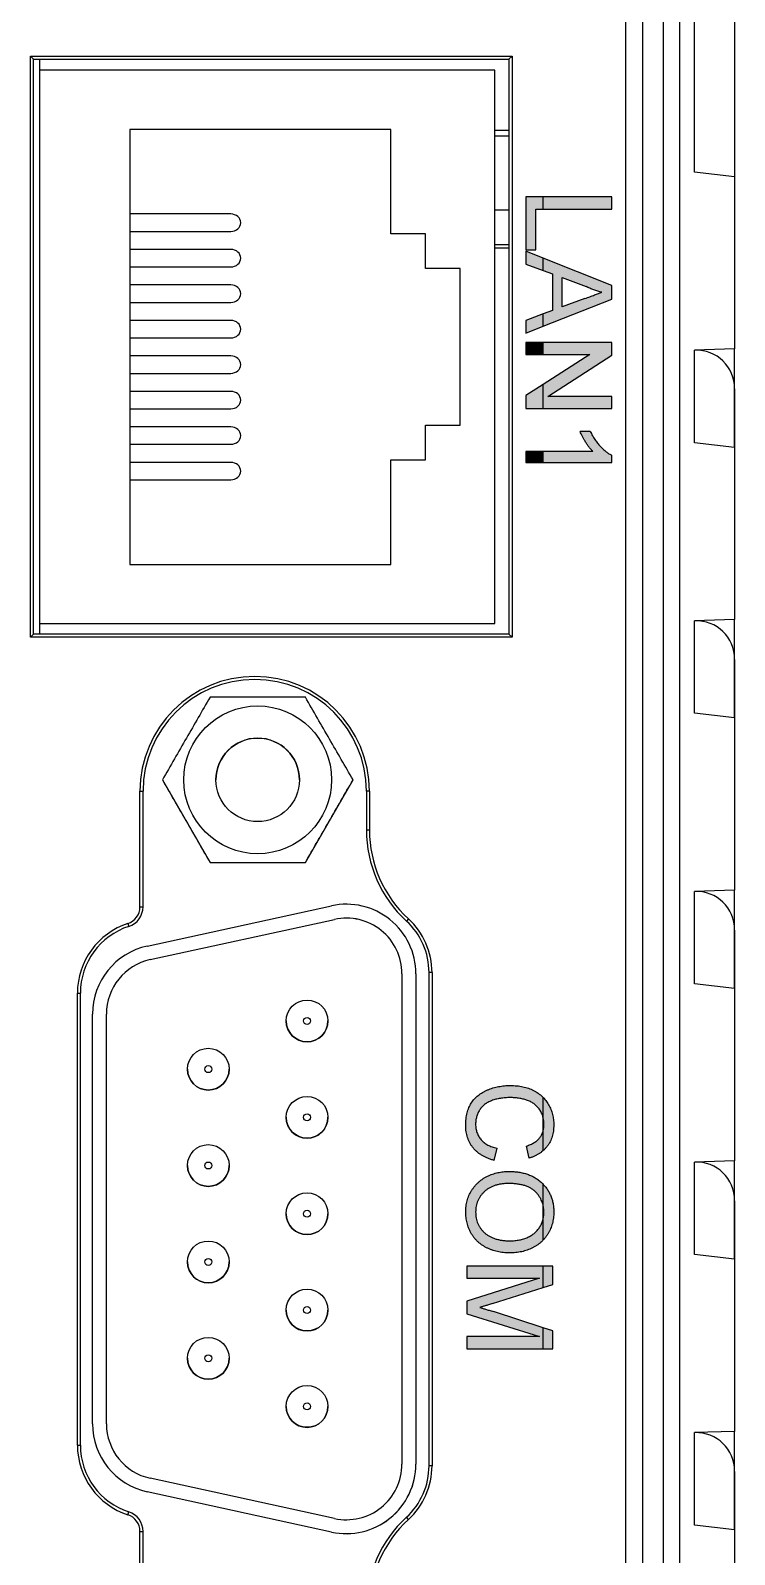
# Model space of a CAD drawing. Extents: x 322 to 1472, y 144 to 807.
# Drawn here: x 800.7 to 820.95, y 515.39 to 559.2 of the extents above; entities that cross this region are included whole.
import ezdxf

# ---------------------------------------------------------------- set-up
doc = ezdxf.new("R2010")
doc.units = 0
doc.header["$LTSCALE"] = 2
doc.layers.get('0').update_dxf_attribs({"linetype": 'CONTINUOUS'})
doc.layers.add('DIM', color=7, linetype='CONTINUOUS')

msp = doc.modelspace()

# ---------------------------------------------------------------- hatches: boundary and pattern name
at = {"layer": 'DIM'}
for points in [[(815.236, 552.893), (815.236, 554.064), (815.451, 554.064), (815.451, 554.412), (814.951, 554.412), (814.951, 552.893)], [(815.451, 554.412), (815.451, 554.064), (817.42, 554.064), (817.42, 554.412)], [(814.951, 552.851), (814.951, 552.481), (815.451, 552.296), (815.451, 552.652)], [(815.451, 550.695), (815.451, 551.051), (814.951, 550.866), (814.951, 550.497)], [(814.951, 550.233), (814.951, 549.885), (815.451, 549.885), (815.451, 550.233)], [(817.42, 548.682), (815.577, 548.682), (817.42, 549.865), (817.42, 550.233), (815.451, 550.233), (815.451, 549.885), (816.793, 549.885), (815.451, 549.023), (815.451, 548.334), (817.42, 548.334)], [(815.451, 548.334), (815.451, 549.023), (814.951, 548.702), (814.951, 548.334)], [(815.451, 546.782), (815.451, 547.099), (814.951, 547.099), (814.951, 546.782)], [(815.451, 523.682), (815.451, 523.072), (815.72, 523.158), (815.72, 523.682)], [(815.451, 521.913), (815.451, 521.307), (815.72, 521.307), (815.72, 521.827)]]:
    msp.add_hatch(color=256, dxfattribs=at).paths.add_polyline_path(points, flags=0)
h = msp.add_hatch(color=256, dxfattribs=at)
h.paths.add_polyline_path([(815.451, 551.051), (815.451, 550.695), (817.42, 551.477), (817.42, 551.87), (815.451, 552.652), (815.451, 552.296), (815.711, 552.2), (815.711, 551.147)], flags=0)
edge = h.paths.add_edge_path(flags=0)
edge.add_spline(control_points=[(816.679, 551.842), (816.716, 551.824), (816.789, 551.787), (816.903, 551.742), (817.018, 551.702), (817.096, 551.683), (817.135, 551.674)], knot_values=[0, 0, 0, 0, 0.253641, 0.504392, 0.752706, 1, 1, 1, 1], weights=[1, 1, 1, 1, 1, 1, 1], degree=3, periodic=0)
edge.add_spline(control_points=[(817.135, 551.674), (817.119, 551.668), (817.086, 551.656), (817.035, 551.636), (816.98, 551.616), (816.921, 551.595), (816.858, 551.571), (816.79, 551.546), (816.719, 551.519), (816.67, 551.501), (816.645, 551.492)], knot_values=[0, 0, 0, 0, 0.096605, 0.200731, 0.313492, 0.434329, 0.563574, 0.700567, 0.846852, 1, 1, 1, 1], weights=[1, 1, 1, 1, 1, 1, 1, 1, 1, 1, 1], degree=3, periodic=0)
edge.add_line((816.645, 551.492), (815.995, 551.252))
edge.add_line((815.995, 551.252), (815.995, 552.095))
edge.add_line((815.995, 552.095), (816.679, 551.842))
h = msp.add_hatch(color=256, dxfattribs=at)
edge = h.paths.add_edge_path(flags=0)
edge.add_line((816.803, 547.669), (816.511, 547.669))
edge.add_spline(control_points=[(816.511, 547.669), (816.52, 547.646), (816.54, 547.598), (816.576, 547.525), (816.619, 547.448), (816.666, 547.369), (816.717, 547.291), (816.769, 547.219), (816.821, 547.155), (816.857, 547.117), (816.875, 547.099)], knot_values=[0, 0, 0, 0, 0.109838, 0.228902, 0.358475, 0.497442, 0.637257, 0.767906, 0.88833, 1, 1, 1, 1], weights=[1, 1, 1, 1, 1, 1, 1, 1, 1, 1, 1], degree=3, periodic=0)
edge.add_line((816.875, 547.099), (815.451, 547.099))
edge.add_line((815.451, 547.099), (815.451, 546.782))
edge.add_line((815.451, 546.782), (817.42, 546.782))
edge.add_line((817.42, 546.782), (817.42, 546.986))
edge.add_spline(control_points=[(817.42, 546.986), (817.393, 547), (817.336, 547.03), (817.255, 547.089), (817.172, 547.16), (817.089, 547.244), (817.008, 547.338), (816.933, 547.441), (816.863, 547.551), (816.823, 547.629), (816.803, 547.669)], knot_values=[0, 0, 0, 0, 0.098002, 0.204968, 0.321636, 0.449148, 0.583023, 0.718831, 0.857343, 1, 1, 1, 1], weights=[1, 1, 1, 1, 1, 1, 1, 1, 1, 1, 1], degree=3, periodic=0)
h = msp.add_hatch(color=256, dxfattribs=at)
edge = h.paths.add_edge_path(flags=0)
edge.add_spline(control_points=[(813.504, 527.762), (813.504, 527.78), (813.505, 527.816), (813.51, 527.869), (813.519, 527.92), (813.532, 527.971), (813.548, 528.021), (813.568, 528.07), (813.591, 528.118), (813.618, 528.165), (813.648, 528.21), (813.682, 528.252), (813.72, 528.29), (813.762, 528.326), (813.807, 528.359), (813.856, 528.389), (813.909, 528.415), (813.984, 528.447), (814.086, 528.479), (814.218, 528.506), (814.358, 528.523), (814.455, 528.525), (814.505, 528.526)], knot_values=[0, 0, 0, 0, 0.037896, 0.074888, 0.111902, 0.148473, 0.185284, 0.222382, 0.259519, 0.297485, 0.335548, 0.373317, 0.411646, 0.449821, 0.488878, 0.529099, 0.570274, 0.61293, 0.701931, 0.795625, 0.894657, 1, 1, 1, 1], weights=[1, 1, 1, 1, 1, 1, 1, 1, 1, 1, 1, 1, 1, 1, 1, 1, 1, 1, 1, 1, 1, 1, 1], degree=3, periodic=0)
edge.add_spline(control_points=[(814.505, 528.526), (814.545, 528.525), (814.624, 528.523), (814.742, 528.509), (814.858, 528.486), (814.953, 528.46), (815.027, 528.434), (815.079, 528.411), (815.129, 528.384), (815.175, 528.354), (815.219, 528.321), (815.26, 528.285), (815.298, 528.244), (815.333, 528.201), (815.365, 528.155), (815.392, 528.105), (815.415, 528.054), (815.434, 527.999), (815.445, 527.957), (815.45, 527.933), (815.451, 527.929)], knot_values=[0.126376, 0.126376, 0.126376, 0.126376, 0.211774, 0.296631, 0.381076, 0.465614, 0.507727, 0.548462, 0.588705, 0.628194, 0.667358, 0.706734, 0.746064, 0.785828, 0.826096, 0.866199, 0.906934, 0.948144, 0.990571, 1, 1, 1, 1], weights=[1, 1, 1, 1, 1, 1, 1, 1, 1, 1, 1, 1, 1, 1, 1, 1, 1, 1, 1, 1, 1], degree=3, periodic=0)
edge.add_line((815.451, 527.929), (815.451, 528.528))
edge.add_spline(control_points=[(815.451, 528.528), (815.441, 528.537), (815.414, 528.564), (815.366, 528.606), (815.305, 528.652), (815.24, 528.693), (815.171, 528.731), (815.098, 528.765), (815.023, 528.794), (814.944, 528.819), (814.862, 528.839), (814.777, 528.855), (814.688, 528.866), (814.597, 528.872), (814.535, 528.874), (814.504, 528.874)], knot_values=[0, 0, 0, 0, 0.021235, 0.060479, 0.100194, 0.140642, 0.182171, 0.224269, 0.266891, 0.310213, 0.354656, 0.399873, 0.446523, 0.494726, 0.544128, 0.544128, 0.544128, 0.544128], weights=[1, 1, 1, 1, 1, 1, 1, 1, 1, 1, 1, 1, 1, 1, 1, 1], degree=3, periodic=0)
edge.add_spline(control_points=[(814.504, 528.874), (814.475, 528.874), (814.417, 528.873), (814.331, 528.867), (814.247, 528.856), (814.164, 528.843), (814.083, 528.824), (814.003, 528.803), (813.924, 528.776), (813.847, 528.746), (813.774, 528.712), (813.703, 528.675), (813.639, 528.633), (813.578, 528.588), (813.521, 528.539), (813.469, 528.487), (813.422, 528.43), (813.379, 528.37), (813.342, 528.306), (813.308, 528.237), (813.281, 528.164), (813.259, 528.086), (813.241, 528.003), (813.228, 527.916), (813.22, 527.824), (813.22, 527.761), (813.219, 527.729)], knot_values=[0, 0, 0, 0, 0.044628, 0.088589, 0.132013, 0.174938, 0.217805, 0.260116, 0.302603, 0.345066, 0.386921, 0.427527, 0.466976, 0.505763, 0.543681, 0.581504, 0.619123, 0.656755, 0.69471, 0.733827, 0.773941, 0.815344, 0.858651, 0.903752, 0.950804, 1, 1, 1, 1], weights=[1, 1, 1, 1, 1, 1, 1, 1, 1, 1, 1, 1, 1, 1, 1, 1, 1, 1, 1, 1, 1, 1, 1, 1, 1, 1, 1], degree=3, periodic=0)
edge.add_spline(control_points=[(813.219, 527.729), (813.22, 527.698), (813.221, 527.637), (813.231, 527.547), (813.248, 527.461), (813.27, 527.378), (813.3, 527.299), (813.336, 527.224), (813.379, 527.153), (813.428, 527.085), (813.484, 527.022), (813.546, 526.963), (813.614, 526.91), (813.688, 526.862), (813.768, 526.819), (813.853, 526.781), (813.945, 526.747), (814.009, 526.73), (814.041, 526.721)], knot_values=[0, 0, 0, 0, 0.0661, 0.129744, 0.191297, 0.251836, 0.311231, 0.369848, 0.428468, 0.487747, 0.547421, 0.607245, 0.667999, 0.729844, 0.793803, 0.859984, 0.928422, 1, 1, 1, 1], weights=[1, 1, 1, 1, 1, 1, 1, 1, 1, 1, 1, 1, 1, 1, 1, 1, 1, 1, 1], degree=3, periodic=0)
edge.add_line((814.041, 526.721), (814.122, 527.07))
edge.add_spline(control_points=[(814.122, 527.07), (814.098, 527.075), (814.049, 527.086), (813.979, 527.108), (813.914, 527.134), (813.853, 527.162), (813.798, 527.196), (813.747, 527.232), (813.701, 527.272), (813.659, 527.316), (813.623, 527.363), (813.591, 527.412), (813.564, 527.464), (813.542, 527.519), (813.525, 527.576), (813.513, 527.636), (813.505, 527.698), (813.504, 527.741), (813.504, 527.762)], knot_values=[0, 0, 0, 0, 0.0751, 0.147009, 0.215625, 0.28139, 0.344928, 0.405992, 0.466034, 0.525613, 0.584239, 0.64163, 0.699112, 0.75679, 0.815312, 0.874889, 0.936664, 1, 1, 1, 1], weights=[1, 1, 1, 1, 1, 1, 1, 1, 1, 1, 1, 1, 1, 1, 1, 1, 1, 1, 1], degree=3, periodic=0)
h = msp.add_hatch(color=256, dxfattribs=at)
edge = h.paths.add_edge_path(flags=0)
edge.add_spline(control_points=[(815.451, 527.929), (815.454, 527.913), (815.46, 527.876), (815.466, 527.818), (815.467, 527.775), (815.467, 527.753)], knot_values=[0, 0, 0, 0, 0.034407, 0.079613, 0.126376, 0.126376, 0.126376, 0.126376], weights=[1, 1, 1, 1, 1, 1], degree=3, periodic=0)
edge.add_spline(control_points=[(815.467, 527.753), (815.466, 527.734), (815.466, 527.697), (815.46, 527.643), (815.454, 527.609), (815.451, 527.593)], knot_values=[0.814708, 0.814708, 0.814708, 0.814708, 0.880064, 0.942852, 1, 1, 1, 1], weights=[1, 1, 1, 1, 1, 1], degree=3, periodic=0)
edge.add_line((815.451, 527.593), (815.451, 527.006))
edge.add_spline(control_points=[(815.451, 527.006), (815.454, 527.008), (815.476, 527.029), (815.515, 527.068), (815.564, 527.128), (815.608, 527.191), (815.647, 527.258), (815.679, 527.329), (815.706, 527.404), (815.726, 527.482), (815.741, 527.564), (815.75, 527.649), (815.751, 527.707), (815.752, 527.736)], knot_values=[0, 0, 0, 0, 0.009687, 0.069317, 0.129191, 0.188948, 0.249042, 0.308902, 0.370009, 0.432577, 0.496481, 0.562769, 0.631419, 0.631419, 0.631419, 0.631419], weights=[1, 1, 1, 1, 1, 1, 1, 1, 1, 1, 1, 1, 1, 1], degree=3, periodic=0)
edge.add_spline(control_points=[(815.752, 527.736), (815.751, 527.763), (815.75, 527.815), (815.743, 527.892), (815.732, 527.968), (815.715, 528.042), (815.695, 528.114), (815.67, 528.185), (815.639, 528.254), (815.605, 528.321), (815.566, 528.386), (815.522, 528.447), (815.483, 528.493), (815.459, 528.52), (815.451, 528.528)], knot_values=[0.544128, 0.544128, 0.544128, 0.544128, 0.585735, 0.626445, 0.666659, 0.706325, 0.745812, 0.785274, 0.824728, 0.864484, 0.904024, 0.943333, 0.982269, 1, 1, 1, 1], weights=[1, 1, 1, 1, 1, 1, 1, 1, 1, 1, 1, 1, 1, 1, 1], degree=3, periodic=0)
edge.add_line((815.451, 528.528), (815.451, 527.929))
h = msp.add_hatch(color=256, dxfattribs=at)
edge = h.paths.add_edge_path(flags=0)
edge.add_line((815.451, 527.006), (815.451, 527.593))
edge.add_spline(control_points=[(815.451, 527.593), (815.451, 527.592), (815.447, 527.574), (815.438, 527.541), (815.42, 527.494), (815.399, 527.449), (815.374, 527.407), (815.346, 527.367), (815.313, 527.329), (815.276, 527.294), (815.234, 527.261), (815.188, 527.231), (815.137, 527.203), (815.082, 527.177), (815.023, 527.153), (814.981, 527.14), (814.959, 527.133)], knot_values=[0, 0, 0, 0, 0.003457, 0.062287, 0.11979, 0.176199, 0.232209, 0.288001, 0.344743, 0.403401, 0.464075, 0.527558, 0.593923, 0.663543, 0.737477, 0.814708, 0.814708, 0.814708, 0.814708], weights=[1, 1, 1, 1, 1, 1, 1, 1, 1, 1, 1, 1, 1, 1, 1, 1, 1], degree=3, periodic=0)
edge.add_line((814.959, 527.133), (815.034, 526.785))
edge.add_spline(control_points=[(815.034, 526.785), (815.062, 526.793), (815.117, 526.81), (815.195, 526.841), (815.268, 526.877), (815.337, 526.918), (815.398, 526.961), (815.435, 526.991), (815.451, 527.006)], knot_values=[0.631419, 0.631419, 0.631419, 0.631419, 0.699058, 0.764256, 0.82751, 0.889369, 0.949567, 1, 1, 1, 1], weights=[1, 1, 1, 1, 1, 1, 1, 1, 1], degree=3, periodic=0)
h = msp.add_hatch(color=256, dxfattribs=at)
edge = h.paths.add_edge_path(flags=0)
edge.add_spline(control_points=[(815.451, 525.063), (815.45, 525.061), (815.446, 525.041), (815.437, 525.003), (815.42, 524.95), (815.399, 524.899), (815.374, 524.848), (815.345, 524.8), (815.313, 524.754), (815.278, 524.71), (815.24, 524.669), (815.199, 524.631), (815.154, 524.597), (815.106, 524.564), (815.056, 524.535), (815.002, 524.509), (814.945, 524.486), (814.886, 524.465), (814.825, 524.449), (814.761, 524.434), (814.695, 524.423), (814.627, 524.416), (814.556, 524.411), (814.508, 524.41), (814.484, 524.41)], knot_values=[0, 0, 0, 0, 0.003866, 0.042775, 0.081343, 0.120003, 0.158717, 0.197836, 0.237096, 0.275938, 0.314579, 0.353471, 0.392639, 0.432465, 0.472944, 0.514579, 0.556939, 0.600176, 0.644345, 0.68943, 0.736078, 0.783763, 0.832664, 0.883516, 0.883516, 0.883516, 0.883516], weights=[1, 1, 1, 1, 1, 1, 1, 1, 1, 1, 1, 1, 1, 1, 1, 1, 1, 1, 1, 1, 1, 1, 1, 1, 1], degree=3, periodic=0)
edge.add_spline(control_points=[(814.484, 524.41), (814.446, 524.411), (814.372, 524.412), (814.264, 524.423), (814.163, 524.441), (814.069, 524.466), (813.981, 524.5), (813.9, 524.539), (813.826, 524.587), (813.759, 524.641), (813.699, 524.702), (813.646, 524.765), (813.603, 524.834), (813.566, 524.906), (813.539, 524.983), (813.518, 525.063), (813.506, 525.148), (813.505, 525.205), (813.504, 525.235)], knot_values=[0, 0, 0, 0, 0.078848, 0.153586, 0.224629, 0.292039, 0.356569, 0.418787, 0.479523, 0.53946, 0.598338, 0.655333, 0.711417, 0.767044, 0.823194, 0.880455, 0.938945, 1, 1, 1, 1], weights=[1, 1, 1, 1, 1, 1, 1, 1, 1, 1, 1, 1, 1, 1, 1, 1, 1, 1, 1], degree=3, periodic=0)
edge.add_spline(control_points=[(813.504, 525.235), (813.505, 525.264), (813.506, 525.32), (813.518, 525.404), (813.538, 525.483), (813.566, 525.559), (813.602, 525.631), (813.645, 525.699), (813.697, 525.764), (813.756, 525.824), (813.822, 525.879), (813.894, 525.926), (813.973, 525.967), (814.057, 526), (814.147, 526.025), (814.242, 526.043), (814.344, 526.055), (814.413, 526.056), (814.449, 526.056)], knot_values=[0, 0, 0, 0, 0.061577, 0.120881, 0.178852, 0.235792, 0.292697, 0.349742, 0.408261, 0.468412, 0.529574, 0.5907, 0.652798, 0.7167, 0.782799, 0.851875, 0.924036, 1, 1, 1, 1], weights=[1, 1, 1, 1, 1, 1, 1, 1, 1, 1, 1, 1, 1, 1, 1, 1, 1, 1, 1], degree=3, periodic=0)
edge.add_spline(control_points=[(814.449, 526.056), (814.493, 526.056), (814.578, 526.054), (814.701, 526.043), (814.814, 526.024), (814.918, 525.998), (815.011, 525.963), (815.095, 525.922), (815.17, 525.872), (815.233, 525.814), (815.288, 525.752), (815.335, 525.686), (815.376, 525.617), (815.41, 525.546), (815.434, 525.473), (815.446, 525.424), (815.451, 525.4)], knot_values=[0.11505, 0.11505, 0.11505, 0.11505, 0.204255, 0.286789, 0.363693, 0.43519, 0.501933, 0.564426, 0.624128, 0.681601, 0.737469, 0.792042, 0.845449, 0.898291, 0.951002, 1, 1, 1, 1], weights=[1, 1, 1, 1, 1, 1, 1, 1, 1, 1, 1, 1, 1, 1, 1, 1, 1], degree=3, periodic=0)
edge.add_line((815.451, 525.4), (815.451, 526.033))
edge.add_spline(control_points=[(815.451, 526.033), (815.437, 526.048), (815.394, 526.091), (815.318, 526.156), (815.219, 526.223), (815.111, 526.279), (814.995, 526.325), (814.871, 526.361), (814.739, 526.387), (814.599, 526.402), (814.502, 526.404), (814.453, 526.405)], knot_values=[0, 0, 0, 0, 0.031378, 0.091481, 0.151747, 0.21284, 0.275713, 0.340743, 0.408668, 0.480016, 0.555243, 0.555243, 0.555243, 0.555243], weights=[1, 1, 1, 1, 1, 1, 1, 1, 1, 1, 1, 1], degree=3, periodic=0)
edge.add_spline(control_points=[(814.453, 526.405), (814.426, 526.404), (814.373, 526.404), (814.294, 526.396), (814.216, 526.386), (814.139, 526.37), (814.063, 526.351), (813.988, 526.326), (813.914, 526.298), (813.842, 526.265), (813.771, 526.228), (813.705, 526.187), (813.642, 526.141), (813.583, 526.091), (813.527, 526.038), (813.476, 525.98), (813.428, 525.918), (813.385, 525.852), (813.346, 525.783), (813.312, 525.711), (813.283, 525.637), (813.26, 525.561), (813.241, 525.482), (813.229, 525.401), (813.22, 525.318), (813.219, 525.262), (813.219, 525.233)], knot_values=[0, 0, 0, 0, 0.042093, 0.083554, 0.124992, 0.166052, 0.207381, 0.248618, 0.290057, 0.332021, 0.373735, 0.415036, 0.455409, 0.495952, 0.536368, 0.57703, 0.617971, 0.659396, 0.701152, 0.742753, 0.784285, 0.826186, 0.868591, 0.911466, 0.955303, 1, 1, 1, 1], weights=[1, 1, 1, 1, 1, 1, 1, 1, 1, 1, 1, 1, 1, 1, 1, 1, 1, 1, 1, 1, 1, 1, 1, 1, 1, 1, 1], degree=3, periodic=0)
edge.add_spline(control_points=[(813.219, 525.233), (813.22, 525.207), (813.221, 525.154), (813.228, 525.077), (813.24, 525), (813.256, 524.925), (813.277, 524.851), (813.303, 524.779), (813.334, 524.708), (813.369, 524.638), (813.409, 524.571), (813.454, 524.508), (813.503, 524.449), (813.556, 524.393), (813.615, 524.342), (813.677, 524.294), (813.744, 524.251), (813.815, 524.211), (813.89, 524.176), (813.967, 524.145), (814.047, 524.12), (814.129, 524.098), (814.214, 524.082), (814.301, 524.07), (814.39, 524.063), (814.451, 524.062), (814.481, 524.062)], knot_values=[0, 0, 0, 0, 0.040917, 0.081206, 0.121044, 0.160801, 0.20044, 0.240141, 0.27998, 0.320332, 0.360792, 0.400579, 0.440342, 0.480112, 0.519955, 0.560443, 0.601634, 0.64374, 0.686389, 0.729297, 0.772543, 0.816374, 0.860888, 0.906038, 0.95244, 1, 1, 1, 1], weights=[1, 1, 1, 1, 1, 1, 1, 1, 1, 1, 1, 1, 1, 1, 1, 1, 1, 1, 1, 1, 1, 1, 1, 1, 1, 1, 1], degree=3, periodic=0)
edge.add_spline(control_points=[(814.481, 524.062), (814.512, 524.062), (814.571, 524.064), (814.66, 524.07), (814.745, 524.082), (814.829, 524.096), (814.91, 524.117), (814.988, 524.142), (815.065, 524.17), (815.138, 524.204), (815.208, 524.241), (815.275, 524.283), (815.338, 524.33), (815.397, 524.379), (815.433, 524.416), (815.451, 524.435), (815.451, 524.435)], knot_values=[0.449541, 0.449541, 0.449541, 0.449541, 0.496207, 0.541702, 0.58619, 0.629989, 0.672834, 0.715322, 0.757032, 0.798782, 0.839838, 0.880504, 0.920424, 0.959853, 0.999508, 1, 1, 1, 1], weights=[1, 1, 1, 1, 1, 1, 1, 1, 1, 1, 1, 1, 1, 1, 1, 1, 1], degree=3, periodic=0)
edge.add_line((815.451, 524.435), (815.451, 525.063))
h = msp.add_hatch(color=256, dxfattribs=at)
edge = h.paths.add_edge_path(flags=0)
edge.add_spline(control_points=[(815.451, 524.435), (815.468, 524.454), (815.502, 524.492), (815.548, 524.554), (815.59, 524.62), (815.628, 524.689), (815.662, 524.76), (815.689, 524.834), (815.712, 524.909), (815.73, 524.987), (815.743, 525.067), (815.75, 525.149), (815.751, 525.204), (815.752, 525.232)], knot_values=[0, 0, 0, 0, 0.039075, 0.078943, 0.119531, 0.16026, 0.200515, 0.241091, 0.281573, 0.322633, 0.363954, 0.406442, 0.449541, 0.449541, 0.449541, 0.449541], weights=[1, 1, 1, 1, 1, 1, 1, 1, 1, 1, 1, 1, 1, 1], degree=3, periodic=0)
edge.add_spline(control_points=[(815.752, 525.232), (815.751, 525.274), (815.749, 525.357), (815.732, 525.478), (815.706, 525.593), (815.668, 525.702), (815.619, 525.806), (815.56, 525.903), (815.501, 525.978), (815.463, 526.02), (815.451, 526.033)], knot_values=[0.555243, 0.555243, 0.555243, 0.555243, 0.619459, 0.680918, 0.740615, 0.798948, 0.856345, 0.913941, 0.971991, 1, 1, 1, 1], weights=[1, 1, 1, 1, 1, 1, 1, 1, 1, 1, 1], degree=3, periodic=0)
edge.add_line((815.451, 526.033), (815.451, 525.4))
edge.add_spline(control_points=[(815.451, 525.4), (815.451, 525.398), (815.457, 525.369), (815.465, 525.312), (815.466, 525.258), (815.467, 525.23)], knot_values=[0, 0, 0, 0, 0.004668, 0.059107, 0.11505, 0.11505, 0.11505, 0.11505], weights=[1, 1, 1, 1, 1, 1], degree=3, periodic=0)
edge.add_spline(control_points=[(815.467, 525.23), (815.466, 525.21), (815.466, 525.171), (815.461, 525.116), (815.454, 525.08), (815.451, 525.063)], knot_values=[0.883516, 0.883516, 0.883516, 0.883516, 0.924418, 0.964445, 1, 1, 1, 1], weights=[1, 1, 1, 1, 1, 1], degree=3, periodic=0)
edge.add_line((815.451, 525.063), (815.451, 524.435))
h = msp.add_hatch(color=256, dxfattribs=at)
edge = h.paths.add_edge_path(flags=0)
edge.add_line((815.451, 521.913), (814.017, 522.374))
edge.add_spline(control_points=[(814.017, 522.374), (813.996, 522.38), (813.955, 522.393), (813.897, 522.412), (813.842, 522.428), (813.791, 522.444), (813.744, 522.459), (813.701, 522.472), (813.661, 522.484), (813.636, 522.491), (813.625, 522.495)], knot_values=[0, 0, 0, 0, 0.160421, 0.310926, 0.450793, 0.580739, 0.700767, 0.810167, 0.910795, 1, 1, 1, 1], weights=[1, 1, 1, 1, 1, 1, 1, 1, 1, 1, 1], degree=3, periodic=0)
edge.add_spline(control_points=[(813.625, 522.495), (813.635, 522.498), (813.658, 522.504), (813.694, 522.516), (813.733, 522.527), (813.777, 522.541), (813.824, 522.555), (813.875, 522.571), (813.93, 522.588), (813.968, 522.6), (813.987, 522.606)], knot_values=[0, 0, 0, 0, 0.088319, 0.186505, 0.295433, 0.415481, 0.545022, 0.685685, 0.837474, 1, 1, 1, 1], weights=[1, 1, 1, 1, 1, 1, 1, 1, 1, 1, 1], degree=3, periodic=0)
edge.add_line((813.987, 522.606), (815.451, 523.072))
edge.add_line((815.451, 523.072), (815.451, 523.682))
edge.add_line((815.451, 523.682), (813.251, 523.682))
edge.add_line((813.251, 523.682), (813.251, 523.334))
edge.add_line((813.251, 523.334), (815.34, 523.334))
edge.add_line((815.34, 523.334), (813.251, 522.679))
edge.add_line((813.251, 522.679), (813.251, 522.315))
edge.add_line((813.251, 522.315), (815.34, 521.656))
edge.add_line((815.34, 521.656), (813.251, 521.656))
edge.add_line((813.251, 521.656), (813.251, 521.307))
edge.add_line((813.251, 521.307), (815.451, 521.307))
edge.add_line((815.451, 521.307), (815.451, 521.913))

# ---------------------------------------------------------------- linework, layer by layer
at = {"color": 7, "linetype": 'CONTINUOUS'}
for p, q in [((817.824, 490.243), (817.824, 586.243)), ((818.305, 586.243), (818.305, 490.243)), ((818.91, 490.243), (818.91, 586.243)), ((819.368, 586.243), (819.368, 490.243)), ((819.803, 555.128), (819.803, 566.978)), ((820.951, 566.978), (820.951, 554.993)), ((800.701, 558.458), (814.551, 558.458)), ((800.701, 541.758), (800.701, 558.458)), ((800.701, 558.458), (800.788, 558.37)), ((800.788, 541.845), (800.788, 558.37)), ((800.788, 558.37), (814.463, 558.37)), ((800.961, 558.37), (800.961, 558.053)), ((814.551, 558.458), (814.463, 558.37)), ((814.463, 558.37), (814.463, 541.845)), ((814.551, 558.458), (814.551, 541.758)), ((800.961, 558.053), (800.961, 542.153)), ((814.061, 558.053), (800.961, 558.053)), ((814.061, 542.153), (814.061, 558.053)), ((811.061, 556.353), (803.561, 556.353)), ((803.561, 556.353), (803.561, 543.853)), ((811.061, 553.353), (811.061, 556.353)), ((814.463, 556.321), (814.061, 556.321)), ((814.463, 556.16), (814.061, 556.16)), ((820.951, 554.993), (819.803, 555.128)), ((820.951, 554.993), (820.951, 550.043)), ((815.451, 554.412), (814.951, 554.412)), ((814.951, 554.412), (814.951, 552.893)), ((817.42, 554.412), (815.451, 554.412)), ((815.451, 554.064), (815.451, 554.412)), ((817.42, 554.064), (817.42, 554.412)), ((806.461, 553.923), (803.561, 553.923)), ((814.463, 554.034), (814.061, 554.034)), ((815.236, 552.893), (815.236, 554.064)), ((815.236, 554.064), (815.451, 554.064)), ((815.451, 554.064), (817.42, 554.064)), ((803.561, 553.423), (806.461, 553.423)), ((812.061, 553.353), (811.061, 553.353)), ((812.061, 552.353), (812.061, 553.353)), ((806.461, 552.903), (803.561, 552.903)), ((814.463, 553.034), (814.061, 553.034)), ((814.061, 552.946), (814.463, 552.946)), ((814.951, 552.893), (815.236, 552.893)), ((815.451, 552.652), (814.951, 552.851)), ((814.951, 552.851), (814.951, 552.481)), ((803.561, 552.403), (806.461, 552.403)), ((814.951, 552.481), (815.451, 552.296)), ((817.42, 551.87), (815.451, 552.652)), ((815.451, 552.296), (815.451, 552.652)), ((813.061, 552.353), (812.061, 552.353)), ((813.061, 547.853), (813.061, 552.353)), ((815.451, 552.296), (815.711, 552.2)), ((815.711, 552.2), (815.711, 551.147)), ((815.996, 551.252), (815.996, 552.095)), ((815.996, 552.095), (816.679, 551.842)), ((806.461, 551.883), (803.561, 551.883)), ((817.42, 551.477), (817.42, 551.87)), ((803.561, 551.383), (806.461, 551.383)), ((815.451, 550.695), (817.42, 551.477)), ((815.711, 551.147), (815.451, 551.051)), ((816.645, 551.492), (815.996, 551.252)), ((806.461, 550.863), (803.561, 550.863)), ((815.451, 551.051), (814.951, 550.866)), ((814.951, 550.866), (814.951, 550.497)), ((814.951, 550.497), (815.451, 550.695)), ((815.451, 550.695), (815.451, 551.051)), ((803.561, 550.363), (806.461, 550.363)), ((815.451, 550.233), (814.951, 550.233)), ((814.951, 550.233), (814.951, 549.885)), ((817.42, 550.233), (815.451, 550.233)), ((815.451, 549.885), (815.451, 550.233)), ((817.42, 549.865), (817.42, 550.233)), ((806.461, 549.843), (803.561, 549.843)), ((814.951, 549.885), (815.451, 549.885)), ((815.451, 549.885), (816.793, 549.885)), ((816.793, 549.885), (815.451, 549.023)), ((815.577, 548.682), (817.42, 549.865)), ((820.951, 550.043), (819.803, 550.008)), ((819.803, 547.35), (819.803, 550.008)), ((820.951, 547.215), (820.951, 550.043)), ((803.561, 549.343), (806.461, 549.343)), ((815.451, 549.023), (814.951, 548.702)), ((815.451, 548.334), (815.451, 549.023)), ((820.951, 548.894), (820.951, 547.215)), ((806.461, 548.823), (803.561, 548.823)), ((814.951, 548.702), (814.951, 548.334)), ((817.42, 548.682), (815.577, 548.682)), ((817.42, 548.334), (817.42, 548.682)), ((803.561, 548.323), (806.461, 548.323)), ((814.951, 548.334), (815.451, 548.334)), ((815.451, 548.334), (817.42, 548.334)), ((806.461, 547.803), (803.561, 547.803)), ((812.061, 546.853), (812.061, 547.853)), ((812.061, 547.853), (813.061, 547.853)), ((816.803, 547.669), (816.511, 547.669)), ((803.561, 547.303), (806.461, 547.303)), ((820.951, 547.215), (819.803, 547.35)), ((820.951, 547.215), (820.951, 542.265)), ((806.461, 546.783), (803.561, 546.783)), ((811.061, 546.853), (812.061, 546.853)), ((811.061, 543.853), (811.061, 546.853)), ((815.451, 547.099), (814.951, 547.099)), ((814.951, 547.099), (814.951, 546.782)), ((814.951, 546.782), (815.451, 546.782)), ((816.875, 547.099), (815.451, 547.099)), ((815.451, 546.782), (815.451, 547.099)), ((815.451, 546.782), (817.42, 546.782)), ((817.42, 546.782), (817.42, 546.986)), ((803.561, 546.283), (806.461, 546.283)), ((803.561, 543.853), (811.061, 543.853)), ((800.961, 542.153), (814.061, 542.153)), ((800.961, 542.153), (800.961, 541.845)), ((820.951, 542.265), (819.803, 542.23)), ((819.803, 539.572), (819.803, 542.23)), ((820.951, 539.437), (820.951, 542.265)), ((800.701, 541.758), (800.788, 541.845)), ((814.551, 541.758), (800.701, 541.758)), ((814.463, 541.845), (800.788, 541.845)), ((814.551, 541.758), (814.463, 541.845)), ((820.951, 541.116), (820.951, 539.437)), ((820.951, 539.437), (819.803, 539.572)), ((820.951, 539.437), (820.951, 534.487)), ((804.494, 537.659), (804.494, 537.658)), ((804.494, 537.658), (805.865, 535.283)), ((808.607, 535.283), (809.978, 537.658)), ((809.978, 537.659), (809.978, 537.658)), ((803.851, 534.006), (803.851, 537.332)), ((803.851, 537.332), (803.938, 537.332)), ((803.938, 534.006), (803.938, 537.332)), ((810.451, 537.332), (810.363, 537.332)), ((810.363, 537.332), (810.363, 536.216)), ((810.451, 537.332), (810.451, 536.216)), ((810.451, 536.216), (810.363, 536.216)), ((805.865, 535.284), (805.865, 535.283)), ((805.865, 535.283), (808.607, 535.283)), ((808.607, 535.284), (808.607, 535.283)), ((820.951, 534.487), (819.803, 534.452)), ((819.803, 531.794), (819.803, 534.452)), ((820.951, 531.659), (820.951, 534.487)), ((803.851, 534.006), (803.938, 534.006)), ((804.06, 532.882), (809.36, 534.039)), ((804.145, 532.491), (809.445, 533.648)), ((804.145, 532.491), (809.445, 533.648)), ((809.445, 533.648), (809.445, 533.648)), ((811.571, 533.665), (811.512, 533.601)), ((803.505, 533.531), (803.531, 533.447)), ((820.951, 533.338), (820.951, 531.659)), ((804.145, 532.491), (804.145, 532.491)), ((811.386, 532.085), (811.386, 517.993)), ((811.786, 532.085), (811.786, 517.993)), ((812.163, 532.119), (812.163, 517.946)), ((812.251, 532.119), (812.163, 532.119)), ((812.251, 532.119), (812.251, 517.946)), ((820.951, 531.659), (819.803, 531.794)), ((802.051, 518.532), (802.051, 531.532)), ((802.051, 531.532), (802.138, 531.532)), ((802.138, 518.532), (802.138, 531.532)), ((820.951, 531.659), (820.951, 526.709)), ((802.486, 519.149), (802.486, 530.928)), ((802.886, 519.149), (802.886, 530.928)), ((808.056, 530.729), (808.056, 530.728)), ((809.256, 530.728), (809.256, 530.729)), ((805.216, 529.344), (805.216, 529.343)), ((806.416, 529.343), (806.416, 529.344)), ((815.451, 527.929), (815.451, 528.528)), ((808.056, 527.959), (808.056, 527.958)), ((809.256, 527.958), (809.256, 527.959)), ((815.451, 527.593), (815.451, 527.929)), ((815.451, 527.006), (815.451, 527.593)), ((814.041, 526.721), (814.122, 527.07)), ((814.959, 527.133), (815.034, 526.785)), ((805.216, 526.574), (805.216, 526.573)), ((806.416, 526.573), (806.416, 526.574)), ((820.951, 526.709), (819.803, 526.674)), ((819.803, 524.016), (819.803, 526.674)), ((820.951, 523.881), (820.951, 526.709)), ((815.451, 525.4), (815.451, 526.033)), ((815.451, 525.063), (815.451, 525.4)), ((820.951, 525.56), (820.951, 523.881)), ((808.056, 525.189), (808.056, 525.188)), ((809.256, 525.188), (809.256, 525.189)), ((815.451, 524.435), (815.451, 525.063)), ((820.951, 523.881), (819.803, 524.016)), ((805.216, 523.804), (805.216, 523.803)), ((806.416, 523.803), (806.416, 523.804)), ((815.451, 523.682), (813.251, 523.682)), ((813.251, 523.682), (813.251, 523.334)), ((815.72, 523.682), (815.451, 523.682)), ((815.451, 523.072), (815.451, 523.682)), ((815.72, 523.158), (815.72, 523.682)), ((820.951, 523.881), (820.951, 518.931)), ((813.251, 523.334), (815.34, 523.334)), ((815.34, 523.334), (813.251, 522.679)), ((813.987, 522.606), (815.451, 523.072)), ((815.451, 523.072), (815.72, 523.158)), ((813.251, 522.679), (813.251, 522.315)), ((808.056, 522.419), (808.056, 522.418)), ((809.256, 522.418), (809.256, 522.419)), ((813.251, 522.315), (815.34, 521.656)), ((815.451, 521.913), (814.017, 522.374)), ((815.72, 521.827), (815.451, 521.913)), ((815.451, 521.307), (815.451, 521.913)), ((815.72, 521.307), (815.72, 521.827)), ((815.34, 521.656), (813.251, 521.656)), ((813.251, 521.656), (813.251, 521.307)), ((813.251, 521.307), (815.451, 521.307)), ((815.451, 521.307), (815.72, 521.307)), ((805.216, 521.034), (805.216, 521.033)), ((806.416, 521.033), (806.416, 521.034)), ((808.056, 519.649), (808.056, 519.648)), ((809.256, 519.648), (809.256, 519.649)), ((802.486, 519.149), (802.486, 519.149)), ((820.951, 518.931), (819.803, 518.896)), ((819.803, 516.238), (819.803, 518.896)), ((820.951, 516.102), (820.951, 518.931)), ((802.051, 518.532), (802.138, 518.532)), ((811.786, 517.993), (811.786, 517.992)), ((812.251, 517.946), (812.163, 517.946)), ((820.951, 517.782), (820.951, 516.102)), ((809.445, 516.429), (804.145, 517.586)), ((809.36, 516.039), (804.06, 517.195)), ((804.06, 517.195), (804.06, 517.195)), ((809.36, 516.038), (804.06, 517.195)), ((803.505, 516.534), (803.531, 516.617)), ((811.571, 516.4), (811.512, 516.464)), ((803.851, 512.732), (803.851, 516.059)), ((803.851, 516.059), (803.938, 516.059)), ((803.938, 512.732), (803.938, 516.059)), ((809.36, 516.039), (809.36, 516.038)), ((820.951, 516.102), (819.803, 516.238)), ((820.951, 516.102), (820.951, 511.153))]:
    msp.add_line(p, q, dxfattribs=at)
for centre, radius in [((807.236, 537.659), 2.125), ((807.236, 537.659), 1.2), ((808.656, 530.729), 0.6), ((808.656, 530.729), 0.1), ((805.816, 529.344), 0.6), ((805.816, 529.344), 0.1), ((808.656, 527.959), 0.6), ((808.656, 527.959), 0.1), ((805.816, 526.574), 0.6), ((805.816, 526.574), 0.1), ((808.656, 525.189), 0.6), ((808.656, 525.189), 0.1), ((805.816, 523.804), 0.6), ((805.816, 523.804), 0.1), ((808.656, 522.419), 0.6), ((808.656, 522.419), 0.1), ((805.816, 521.034), 0.6), ((805.816, 521.034), 0.1), ((808.656, 519.649), 0.6), ((808.656, 519.649), 0.1)]:
    msp.add_circle(centre, radius, dxfattribs=at)
for centre, radius, start, end in [((807.151, 537.332), 3.3, 0, 180), ((807.151, 537.332), 3.213, 0, 180), ((807.236, 537.658), 1.2, 360, 180), ((813.914, 536.216), 3.551, 180, 227.432), ((813.914, 536.216), 3.464, 180, 227.432), ((803.351, 534.006), 0.5, 287.9202, 0), ((803.351, 534.006), 0.587, 287.9202, 0), ((809.786, 532.085), 2, 0, 102.3105), ((809.786, 532.085), 1.6, 0, 102.3105), ((809.786, 532.084), 1.6, 0, 102.3105), ((810.151, 532.119), 2.013, 0, 47.432), ((810.151, 532.119), 2.1, 0, 47.432), ((804.151, 531.532), 2.1, 107.9202, 180), ((804.151, 531.532), 2.013, 107.9202, 180), ((804.486, 530.928), 2, 102.3105, 180), ((804.486, 530.928), 1.6, 102.3105, 180), ((804.486, 530.928), 1.6, 102.3105, 180), ((808.656, 530.728), 0.6, 180, 0), ((805.816, 529.343), 0.6, 180, 0), ((808.656, 527.958), 0.6, 180, 0), ((805.816, 526.573), 0.6, 180, 0), ((808.656, 525.188), 0.6, 180, 0), ((805.816, 523.803), 0.6, 180, 0), ((808.656, 522.418), 0.6, 180, 0), ((805.816, 521.033), 0.6, 180, 0), ((808.656, 519.648), 0.6, 180, 0), ((804.486, 519.149), 2, 180, 257.6895), ((804.486, 519.149), 2, 180, 257.6895), ((804.486, 519.149), 1.6, 180, 257.6895), ((804.151, 518.532), 2.1, 180, 252.0798), ((804.151, 518.532), 2.013, 180, 252.0798), ((809.786, 517.993), 2, 257.6895, 0), ((809.786, 517.992), 2, 257.6895, 0), ((809.786, 517.993), 1.6, 257.6895, 0), ((810.151, 517.946), 2.013, 312.568, 0), ((810.151, 517.946), 2.1, 312.568, 0), ((803.351, 516.059), 0.5, 0, 72.0798), ((803.351, 516.059), 0.587, 0, 72.0798), ((813.914, 513.849), 3.551, 132.568, 180), ((813.914, 513.849), 3.464, 132.568, 180)]:
    msp.add_arc(centre, radius, start, end, dxfattribs=at)
for centre, major_axis, ratio, start_param, end_param in [((806.461, 553.673), (0.288, 0), 0.868243, 0, 1.570796), ((806.461, 553.673), (0.288, 0), 0.868243, 4.712389, 6.283185), ((806.461, 552.653), (0.288, 0), 0.868243, 0, 1.570796), ((806.461, 552.653), (0.288, 0), 0.868243, 4.712389, 6.283185), ((806.461, 551.633), (0.288, 0), 0.868243, 0, 1.570796), ((806.461, 551.633), (0.288, 0), 0.868243, 4.712389, 6.283185), ((806.461, 550.613), (0.288, 0), 0.868243, 0, 1.570796), ((806.461, 550.613), (0.288, 0), 0.868243, 4.712389, 6.283185), ((806.461, 549.593), (0.288, 0), 0.868243, 0, 1.570796), ((819.751, 548.805), (0.864, 0.897), 0.92858, 5.516308, 7.043471), ((806.461, 549.593), (0.288, 0), 0.868243, 4.712389, 6.283185), ((806.461, 548.573), (0.288, 0), 0.868243, 0, 1.570796), ((806.461, 548.573), (0.288, 0), 0.868243, 4.712389, 6.283185), ((806.461, 547.553), (0.288, 0), 0.868243, 0, 1.570796), ((806.461, 547.553), (0.288, 0), 0.868243, 4.712389, 6.283185), ((806.461, 546.533), (0.288, 0), 0.868243, 0, 1.570796), ((806.461, 546.533), (0.288, 0), 0.868243, 4.712389, 6.283185), ((819.751, 541.027), (0.864, 0.897), 0.92858, 5.516308, 7.043471), ((819.751, 533.249), (0.864, 0.897), 0.92858, 5.516308, 7.043471), ((819.751, 525.471), (0.864, 0.897), 0.92858, 5.516308, 7.043471), ((819.751, 517.693), (0.864, 0.897), 0.92858, 5.516308, 7.043471)]:
    msp.add_ellipse(centre, major_axis=major_axis, ratio=ratio, start_param=start_param, end_param=end_param, dxfattribs=at)
for points, knots in [([(816.645, 551.492), (816.67, 551.501), (816.719, 551.519), (816.79, 551.546), (816.858, 551.571), (816.921, 551.595), (816.98, 551.616), (817.035, 551.636), (817.086, 551.656), (817.119, 551.668), (817.135, 551.674)], [0, 0, 0, 0, 0.153148, 0.299433, 0.436426, 0.565671, 0.686508, 0.799269, 0.903395, 1, 1, 1, 1]), ([(817.135, 551.674), (817.096, 551.683), (817.018, 551.702), (816.903, 551.742), (816.789, 551.787), (816.716, 551.824), (816.679, 551.842)], [0, 0, 0, 0, 0.247294, 0.495608, 0.746359, 1, 1, 1, 1]), ([(816.875, 547.099), (816.857, 547.117), (816.821, 547.155), (816.769, 547.219), (816.717, 547.291), (816.666, 547.369), (816.619, 547.448), (816.576, 547.525), (816.54, 547.598), (816.52, 547.646), (816.511, 547.669)], [0, 0, 0, 0, 0.11167, 0.232094, 0.362743, 0.502558, 0.641525, 0.771098, 0.890162, 1, 1, 1, 1]), ([(816.803, 547.669), (816.823, 547.629), (816.863, 547.551), (816.933, 547.441), (817.008, 547.338), (817.089, 547.244), (817.172, 547.16), (817.255, 547.089), (817.336, 547.03), (817.393, 547), (817.42, 546.986)], [0, 0, 0, 0, 0.142657, 0.281169, 0.416977, 0.550852, 0.678364, 0.795032, 0.901998, 1, 1, 1, 1]), ([(805.865, 540.034), (805.639, 539.643), (805.182, 538.851), (804.725, 538.06), (804.494, 537.659)], [0, 0, 0, 0, 0.493505, 1, 1, 1, 1]), ([(808.607, 540.034), (808.21, 540.034), (807.409, 540.034), (806.487, 540.034), (805.975, 540.034), (805.865, 540.034)], [0, 0, 0, 0, 0.435045, 0.878958, 1, 1, 1, 1]), ([(809.978, 537.659), (809.753, 538.049), (809.296, 538.841), (808.839, 539.633), (808.607, 540.034)], [0, 0, 0, 0, 0.493505, 1, 1, 1, 1]), ([(804.494, 537.659), (804.719, 537.268), (805.176, 536.476), (805.633, 535.685), (805.865, 535.284)], [0, 0, 0, 0, 0.493505, 1, 1, 1, 1]), ([(808.607, 535.284), (808.833, 535.674), (809.29, 536.466), (809.747, 537.258), (809.978, 537.659)], [0, 0, 0, 0, 0.493505, 1, 1, 1, 1]), ([(805.865, 535.284), (805.975, 535.284), (806.479, 535.284), (807.4, 535.284), (808.202, 535.284), (808.607, 535.284)], [0, 0, 0, 0, 0.121042, 0.555803, 1, 1, 1, 1]), ([(813.219, 527.729), (813.22, 527.761), (813.22, 527.824), (813.228, 527.916), (813.241, 528.003), (813.259, 528.086), (813.281, 528.164), (813.308, 528.237), (813.342, 528.306), (813.379, 528.37), (813.422, 528.43), (813.469, 528.487), (813.521, 528.539), (813.578, 528.588), (813.639, 528.633), (813.703, 528.675), (813.774, 528.712), (813.847, 528.746), (813.924, 528.776), (814.003, 528.803), (814.083, 528.824), (814.164, 528.843), (814.247, 528.856), (814.331, 528.867), (814.417, 528.873), (814.475, 528.874), (814.504, 528.874)], [0, 0, 0, 0, 0.0491959, 0.0962479, 0.1413486, 0.1846561, 0.2260587, 0.2661731, 0.3052898, 0.3432451, 0.3808773, 0.4184958, 0.4563188, 0.4942367, 0.5330235, 0.5724732, 0.6130788, 0.6549345, 0.6973968, 0.7398841, 0.7821948, 0.8250615, 0.8679875, 0.9114105, 0.9553719, 1, 1, 1, 1]), ([(814.504, 528.874), (814.535, 528.874), (814.597, 528.872), (814.688, 528.866), (814.777, 528.855), (814.862, 528.839), (814.944, 528.819), (815.023, 528.794), (815.098, 528.765), (815.171, 528.731), (815.24, 528.693), (815.305, 528.652), (815.366, 528.606), (815.414, 528.564), (815.441, 528.537), (815.451, 528.528)], [0, 0, 0, 0, 0.0494014, 0.0976048, 0.1442547, 0.1894721, 0.233915, 0.2772371, 0.3198588, 0.3619567, 0.4034858, 0.4439336, 0.4836492, 0.5228933, 0.5441278, 0.5441278, 0.5441278, 0.5441278]), ([(814.505, 528.526), (814.455, 528.525), (814.358, 528.523), (814.218, 528.506), (814.086, 528.479), (813.984, 528.447), (813.909, 528.415), (813.856, 528.389), (813.807, 528.359), (813.762, 528.326), (813.72, 528.29), (813.682, 528.252), (813.648, 528.21), (813.618, 528.165), (813.591, 528.118), (813.568, 528.07), (813.548, 528.021), (813.532, 527.971), (813.519, 527.92), (813.51, 527.869), (813.505, 527.816), (813.504, 527.78), (813.504, 527.762)], [0, 0, 0, 0, 0.105343, 0.204375, 0.298069, 0.38707, 0.429726, 0.470901, 0.511122, 0.550179, 0.588354, 0.626683, 0.664452, 0.702515, 0.740481, 0.777618, 0.814716, 0.851527, 0.888098, 0.925112, 0.962104, 1, 1, 1, 1]), ([(815.451, 527.929), (815.45, 527.933), (815.445, 527.957), (815.434, 527.999), (815.415, 528.054), (815.392, 528.105), (815.365, 528.155), (815.333, 528.201), (815.298, 528.244), (815.26, 528.285), (815.219, 528.321), (815.175, 528.354), (815.129, 528.384), (815.079, 528.411), (815.027, 528.434), (814.953, 528.46), (814.858, 528.486), (814.742, 528.509), (814.624, 528.523), (814.545, 528.525), (814.505, 528.526)], [0.1263757, 0.1263757, 0.1263757, 0.1263757, 0.1358044, 0.1782316, 0.2194414, 0.2601769, 0.3002796, 0.3405476, 0.3803112, 0.419642, 0.4590173, 0.498182, 0.5376702, 0.5779133, 0.6186488, 0.6607616, 0.7452992, 0.8297447, 0.9146021, 1, 1, 1, 1]), ([(815.451, 528.528), (815.459, 528.52), (815.483, 528.493), (815.522, 528.447), (815.566, 528.386), (815.605, 528.321), (815.639, 528.254), (815.67, 528.185), (815.695, 528.114), (815.715, 528.042), (815.732, 527.968), (815.743, 527.892), (815.75, 527.815), (815.751, 527.763), (815.752, 527.736)], [0.5441278, 0.5441278, 0.5441278, 0.5441278, 0.5618584, 0.6007949, 0.6401043, 0.6796434, 0.7193998, 0.7588542, 0.7983155, 0.8378024, 0.8774686, 0.9176828, 0.9583929, 1, 1, 1, 1]), ([(815.467, 527.753), (815.467, 527.775), (815.466, 527.818), (815.46, 527.876), (815.454, 527.913), (815.451, 527.929)], [0, 0, 0, 0, 0.0467628, 0.0919687, 0.1263757, 0.1263757, 0.1263757, 0.1263757]), ([(814.041, 526.721), (814.009, 526.73), (813.945, 526.747), (813.853, 526.781), (813.768, 526.819), (813.688, 526.862), (813.614, 526.91), (813.546, 526.963), (813.484, 527.022), (813.428, 527.085), (813.379, 527.153), (813.336, 527.224), (813.3, 527.299), (813.27, 527.378), (813.248, 527.461), (813.231, 527.547), (813.221, 527.637), (813.22, 527.698), (813.219, 527.729)], [0, 0, 0, 0, 0.071578, 0.140016, 0.206197, 0.270156, 0.332001, 0.392755, 0.452579, 0.512253, 0.571532, 0.630152, 0.688769, 0.748164, 0.808703, 0.870256, 0.9339, 1, 1, 1, 1]), ([(813.504, 527.762), (813.504, 527.741), (813.505, 527.698), (813.513, 527.636), (813.525, 527.576), (813.542, 527.519), (813.564, 527.464), (813.591, 527.412), (813.623, 527.363), (813.659, 527.316), (813.701, 527.272), (813.747, 527.232), (813.798, 527.196), (813.853, 527.162), (813.914, 527.134), (813.979, 527.108), (814.049, 527.086), (814.098, 527.075), (814.122, 527.07)], [0, 0, 0, 0, 0.063336, 0.125111, 0.184688, 0.24321, 0.300888, 0.35837, 0.415761, 0.474387, 0.533966, 0.594008, 0.655072, 0.71861, 0.784375, 0.852991, 0.9249, 1, 1, 1, 1]), ([(814.959, 527.133), (814.981, 527.14), (815.023, 527.153), (815.082, 527.177), (815.137, 527.203), (815.188, 527.231), (815.234, 527.261), (815.276, 527.294), (815.313, 527.329), (815.346, 527.367), (815.374, 527.407), (815.399, 527.449), (815.42, 527.494), (815.438, 527.541), (815.447, 527.574), (815.451, 527.592), (815.451, 527.593)], [0, 0, 0, 0, 0.0772311, 0.1511652, 0.2207847, 0.2871495, 0.3506325, 0.4113068, 0.4699644, 0.5267072, 0.5824983, 0.6385087, 0.694918, 0.7524204, 0.811251, 0.8147078, 0.8147078, 0.8147078, 0.8147078]), ([(815.451, 527.593), (815.454, 527.609), (815.46, 527.643), (815.466, 527.697), (815.466, 527.734), (815.467, 527.753)], [0.8147078, 0.8147078, 0.8147078, 0.8147078, 0.8718561, 0.9346442, 1, 1, 1, 1]), ([(815.752, 527.736), (815.751, 527.707), (815.75, 527.649), (815.741, 527.564), (815.726, 527.482), (815.706, 527.404), (815.679, 527.329), (815.647, 527.258), (815.608, 527.191), (815.564, 527.128), (815.515, 527.068), (815.476, 527.029), (815.454, 527.008), (815.451, 527.006)], [0, 0, 0, 0, 0.0686495, 0.1349374, 0.1988419, 0.2614093, 0.3225168, 0.3823769, 0.4424709, 0.5022278, 0.5621014, 0.6217316, 0.6314186, 0.6314186, 0.6314186, 0.6314186]), ([(815.451, 527.006), (815.435, 526.991), (815.398, 526.961), (815.337, 526.918), (815.268, 526.877), (815.195, 526.841), (815.117, 526.81), (815.062, 526.793), (815.034, 526.785)], [0.6314186, 0.6314186, 0.6314186, 0.6314186, 0.6818513, 0.7420492, 0.8039081, 0.8671622, 0.9323606, 1, 1, 1, 1]), ([(813.219, 525.233), (813.219, 525.262), (813.22, 525.318), (813.229, 525.401), (813.241, 525.482), (813.26, 525.561), (813.283, 525.637), (813.312, 525.711), (813.346, 525.783), (813.385, 525.852), (813.428, 525.918), (813.476, 525.98), (813.527, 526.038), (813.583, 526.091), (813.642, 526.141), (813.705, 526.187), (813.771, 526.228), (813.842, 526.265), (813.914, 526.298), (813.988, 526.326), (814.063, 526.351), (814.139, 526.37), (814.216, 526.386), (814.294, 526.396), (814.373, 526.404), (814.426, 526.404), (814.453, 526.405)], [0, 0, 0, 0, 0.044697, 0.0885336, 0.1314091, 0.1738139, 0.2157145, 0.2572472, 0.298848, 0.3406042, 0.3820294, 0.4229698, 0.4636322, 0.5040475, 0.5445912, 0.5849639, 0.6262652, 0.6679794, 0.7099427, 0.7513819, 0.7926186, 0.8339484, 0.8750081, 0.9164455, 0.9579066, 1, 1, 1, 1]), ([(814.453, 526.405), (814.502, 526.404), (814.599, 526.402), (814.739, 526.387), (814.871, 526.361), (814.995, 526.325), (815.111, 526.279), (815.219, 526.223), (815.318, 526.156), (815.394, 526.091), (815.437, 526.048), (815.451, 526.033)], [0, 0, 0, 0, 0.0752263, 0.1465747, 0.2145003, 0.27953, 0.342403, 0.4034961, 0.4637616, 0.5238644, 0.5552428, 0.5552428, 0.5552428, 0.5552428]), ([(814.449, 526.056), (814.413, 526.056), (814.344, 526.055), (814.242, 526.043), (814.147, 526.025), (814.057, 526), (813.973, 525.967), (813.894, 525.926), (813.822, 525.879), (813.756, 525.824), (813.697, 525.764), (813.645, 525.699), (813.602, 525.631), (813.566, 525.559), (813.538, 525.483), (813.518, 525.404), (813.506, 525.32), (813.505, 525.264), (813.504, 525.235)], [0, 0, 0, 0, 0.075964, 0.148125, 0.217201, 0.2833, 0.347202, 0.4093, 0.470426, 0.531588, 0.591739, 0.650258, 0.707303, 0.764208, 0.821148, 0.879119, 0.938423, 1, 1, 1, 1]), ([(815.451, 525.4), (815.446, 525.424), (815.434, 525.473), (815.41, 525.546), (815.376, 525.617), (815.335, 525.686), (815.288, 525.752), (815.233, 525.814), (815.17, 525.872), (815.095, 525.922), (815.011, 525.963), (814.918, 525.998), (814.814, 526.024), (814.701, 526.043), (814.578, 526.054), (814.493, 526.056), (814.449, 526.056)], [0.1150503, 0.1150503, 0.1150503, 0.1150503, 0.1640479, 0.2167595, 0.2696011, 0.3230085, 0.3775814, 0.4334493, 0.4909219, 0.5506248, 0.6131169, 0.6798607, 0.7513577, 0.8282611, 0.910795, 1, 1, 1, 1]), ([(815.451, 526.033), (815.463, 526.02), (815.501, 525.978), (815.56, 525.903), (815.619, 525.806), (815.668, 525.702), (815.706, 525.593), (815.732, 525.478), (815.749, 525.357), (815.751, 525.274), (815.752, 525.232)], [0.5552428, 0.5552428, 0.5552428, 0.5552428, 0.5832517, 0.641302, 0.6988978, 0.7562952, 0.8146278, 0.8743248, 0.9357833, 1, 1, 1, 1]), ([(814.481, 524.062), (814.451, 524.062), (814.39, 524.063), (814.301, 524.07), (814.214, 524.082), (814.129, 524.098), (814.047, 524.12), (813.967, 524.145), (813.89, 524.176), (813.815, 524.211), (813.744, 524.251), (813.677, 524.294), (813.615, 524.342), (813.556, 524.393), (813.503, 524.449), (813.454, 524.508), (813.409, 524.571), (813.369, 524.638), (813.334, 524.708), (813.303, 524.779), (813.277, 524.851), (813.256, 524.925), (813.24, 525), (813.228, 525.077), (813.221, 525.154), (813.22, 525.207), (813.219, 525.233)], [0, 0, 0, 0, 0.04756, 0.093962, 0.139112, 0.183626, 0.227457, 0.270703, 0.313611, 0.35626, 0.398366, 0.439557, 0.480045, 0.519888, 0.559658, 0.599421, 0.639208, 0.679668, 0.72002, 0.759859, 0.79956, 0.839199, 0.878956, 0.918794, 0.959083, 1, 1, 1, 1]), ([(813.504, 525.235), (813.505, 525.205), (813.506, 525.148), (813.518, 525.063), (813.539, 524.983), (813.566, 524.906), (813.603, 524.834), (813.646, 524.765), (813.699, 524.702), (813.759, 524.641), (813.826, 524.587), (813.9, 524.539), (813.981, 524.5), (814.069, 524.466), (814.163, 524.441), (814.264, 524.423), (814.372, 524.412), (814.446, 524.411), (814.484, 524.41)], [0, 0, 0, 0, 0.061055, 0.119545, 0.176806, 0.232956, 0.288583, 0.344667, 0.401662, 0.46054, 0.520477, 0.581213, 0.643431, 0.707961, 0.775371, 0.846414, 0.921152, 1, 1, 1, 1]), ([(815.467, 525.23), (815.466, 525.258), (815.465, 525.312), (815.457, 525.369), (815.451, 525.398), (815.451, 525.4)], [0, 0, 0, 0, 0.0559431, 0.110382, 0.1150503, 0.1150503, 0.1150503, 0.1150503]), ([(815.752, 525.232), (815.751, 525.204), (815.75, 525.149), (815.743, 525.067), (815.73, 524.987), (815.712, 524.909), (815.689, 524.834), (815.662, 524.76), (815.628, 524.689), (815.59, 524.62), (815.548, 524.554), (815.502, 524.492), (815.468, 524.454), (815.451, 524.435)], [0, 0, 0, 0, 0.043099, 0.0855868, 0.1269077, 0.1679675, 0.2084496, 0.2490254, 0.2892805, 0.3300098, 0.3705977, 0.410466, 0.4495408, 0.4495408, 0.4495408, 0.4495408]), ([(815.451, 525.063), (815.454, 525.08), (815.461, 525.116), (815.466, 525.171), (815.466, 525.21), (815.467, 525.23)], [0.8835157, 0.8835157, 0.8835157, 0.8835157, 0.9190706, 0.9590979, 1, 1, 1, 1]), ([(814.484, 524.41), (814.508, 524.41), (814.556, 524.411), (814.627, 524.416), (814.695, 524.423), (814.761, 524.434), (814.825, 524.449), (814.886, 524.465), (814.945, 524.486), (815.002, 524.509), (815.056, 524.535), (815.106, 524.564), (815.154, 524.597), (815.199, 524.631), (815.24, 524.669), (815.278, 524.71), (815.313, 524.754), (815.345, 524.8), (815.374, 524.848), (815.399, 524.899), (815.42, 524.95), (815.437, 525.003), (815.446, 525.041), (815.45, 525.061), (815.451, 525.063)], [0, 0, 0, 0, 0.0508516, 0.0997525, 0.1474376, 0.1940858, 0.2391709, 0.2833398, 0.3265771, 0.3689363, 0.4105719, 0.4510506, 0.4908769, 0.5300443, 0.5689367, 0.6075779, 0.6464201, 0.6856794, 0.7247986, 0.763513, 0.8021725, 0.8407404, 0.8796494, 0.8835157, 0.8835157, 0.8835157, 0.8835157]), ([(815.451, 524.435), (815.451, 524.435), (815.433, 524.416), (815.397, 524.379), (815.338, 524.33), (815.275, 524.283), (815.208, 524.241), (815.138, 524.204), (815.065, 524.17), (814.988, 524.142), (814.91, 524.117), (814.829, 524.096), (814.745, 524.082), (814.66, 524.07), (814.571, 524.064), (814.512, 524.062), (814.481, 524.062)], [0.4495408, 0.4495408, 0.4495408, 0.4495408, 0.4500332, 0.4896882, 0.5291164, 0.5690368, 0.6097031, 0.6507589, 0.6925093, 0.7342191, 0.7767069, 0.8195518, 0.8633507, 0.9078385, 0.9533337, 1, 1, 1, 1]), ([(813.987, 522.606), (813.968, 522.6), (813.93, 522.588), (813.875, 522.571), (813.824, 522.555), (813.777, 522.541), (813.733, 522.527), (813.694, 522.516), (813.658, 522.504), (813.635, 522.498), (813.625, 522.495)], [0, 0, 0, 0, 0.162526, 0.314315, 0.454978, 0.584519, 0.704567, 0.813495, 0.911681, 1, 1, 1, 1]), ([(813.625, 522.495), (813.636, 522.491), (813.661, 522.484), (813.701, 522.472), (813.744, 522.459), (813.791, 522.444), (813.842, 522.428), (813.897, 522.412), (813.955, 522.393), (813.996, 522.38), (814.017, 522.374)], [0, 0, 0, 0, 0.089205, 0.189833, 0.299233, 0.419261, 0.549207, 0.689074, 0.839579, 1, 1, 1, 1])]:
    msp.add_open_spline(points, degree=3, knots=knots, dxfattribs=at)

doc.saveas('drawing.dxf')
